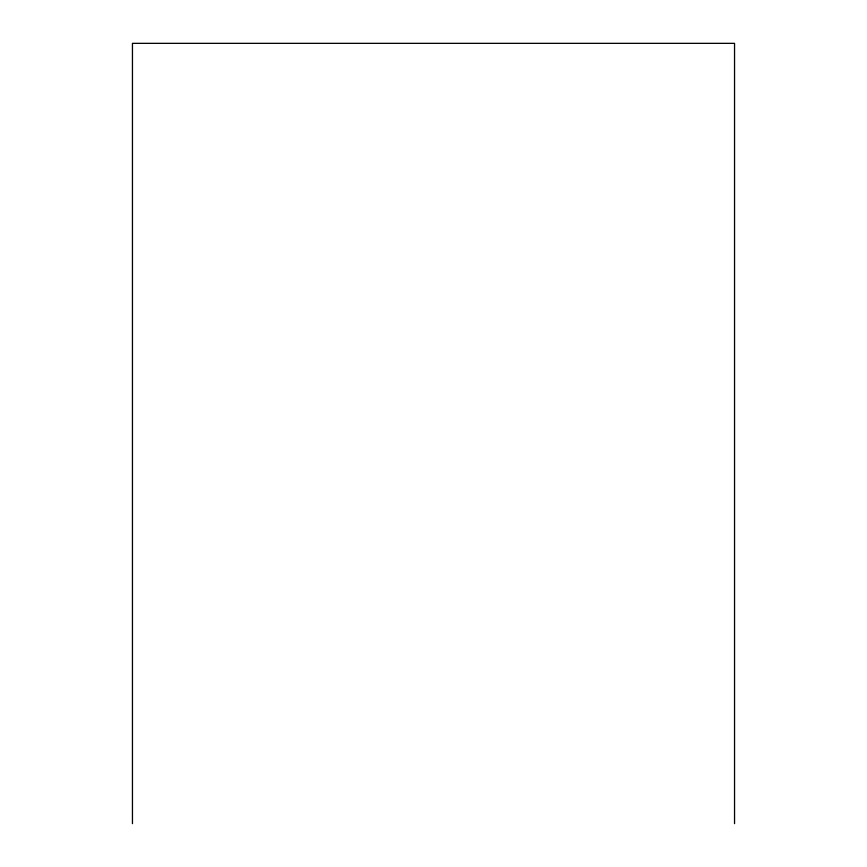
<?xml version="1.0" encoding="UTF-8"?>
<svg xmlns="http://www.w3.org/2000/svg" width="867" height="867" viewBox="0 0 867 867"><rect width="100%" height="100%" fill="white"/><g stroke="black" fill="none" stroke-linecap="round" stroke-linejoin="round"><path stroke-width="1.3" d="M734.544 823.65L734.544 43.35L132.456 43.35L132.456 823.65"/></g></svg>
